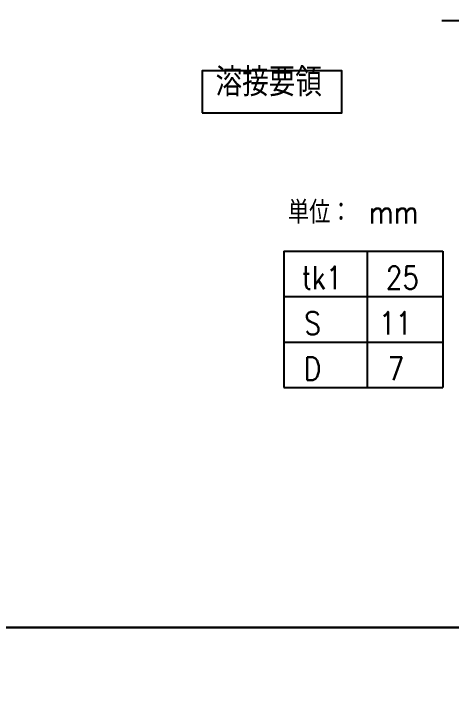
# Model space of a CAD drawing. Extents: x 89504 to 820828, y -104886 to 219894.
# Drawn here: x 814266 to 814728, y -103391 to -102654 of the extents above; entities that cross this region are included whole.
import ezdxf
from ezdxf.enums import TextEntityAlignment as Align

# ---------------------------------------------------------------- set-up
doc = ezdxf.new("R2010")
doc.units = 0
doc.header["$MEASUREMENT"] = 0
doc.linetypes.add('DUMMY', pattern=[0])
doc.layers.add('_1-F_ADDL', color=8, linetype='DUMMY', plot=False)
doc.layers.add('寸法', color=4, linetype='CONTINUOUS')
doc.styles.add('DRACAD', font='txt', dxfattribs={"width": 0.85, "bigfont": 'extfont2'})

msp = doc.modelspace()

# ---------------------------------------------------------------- linework, layer by layer
at = {"layer": '_1-F_ADDL'}
msp.add_line((811417.5901, -103301.41828), (815622.5901, -103301.41828), dxfattribs=at)
for points in [[(813060.29448, -101916.41828), (815111.66776, -101916.41828), (815111.66776, -103301.41828), (813060.29448, -103301.41828)], [(813060.29448, -103301.41828), (815111.66776, -103301.41828), (815111.66776, -104686.41828), (813060.29448, -104686.41828)]]:
    msp.add_lwpolyline(points, close=True, dxfattribs=at)
at = {"layer": '寸法'}
for p, q in [((814718.10727, -102660.65252), (814886.10727, -102660.65252)), ((814551.21532, -102904.16584), (814551.21532, -103000.16584)), ((814551.21532, -102904.16584), (814719.21532, -102904.16584)), ((814551.21532, -102904.16584), (814551.21532, -103048.16584)), ((814639.21532, -102904.16584), (814639.21532, -103048.16584)), ((814719.21532, -102904.16584), (814719.21532, -103048.16584)), ((814551.21532, -102952.16584), (814719.21532, -102952.16584)), ((814551.21532, -103000.16584), (814719.21532, -103000.16584)), ((814551.21532, -103048.16584), (814719.21532, -103048.16584))]:
    msp.add_line(p, q, dxfattribs=at)
at = {"layer": '寸法', "linetype": 'Continuous'}
msp.add_lwpolyline([(814465.07963, -102757.99381), (814612.68217, -102757.99381), (814612.68217, -102713.6805), (814465.07963, -102713.6805)], close=True, dxfattribs=at)

# ---------------------------------------------------------------- texts
at = {"layer": '寸法', "linetype": 'Continuous', "ltscale": 6, "style": 'DRACAD', "width": 0.85}
msp.add_text('溶接要領', height=30, dxfattribs=at).set_placement((814479.27866, -102749.71394), align=Align.BOTTOM_LEFT)
at = {"layer": '寸法', "style": 'DRACAD', "width": 0.85}
msp.add_text('単位： mm', height=24, dxfattribs=at).set_placement((814555.58969, -102875.12763))
for s, p in [('tk1', (814591.67247, -102932.16584)), ('25', (814676.47247, -102932.16584)), ('S', (814581.61532, -102980.16584)), ('11', (814669.15818, -102980.16584)), ('D', (814581.61532, -103028.16584)), ('7', (814669.61532, -103028.16584))]:
    msp.add_text(s, height=24, dxfattribs=at).set_placement(p, align=Align.MIDDLE)

doc.saveas('drawing.dxf')
